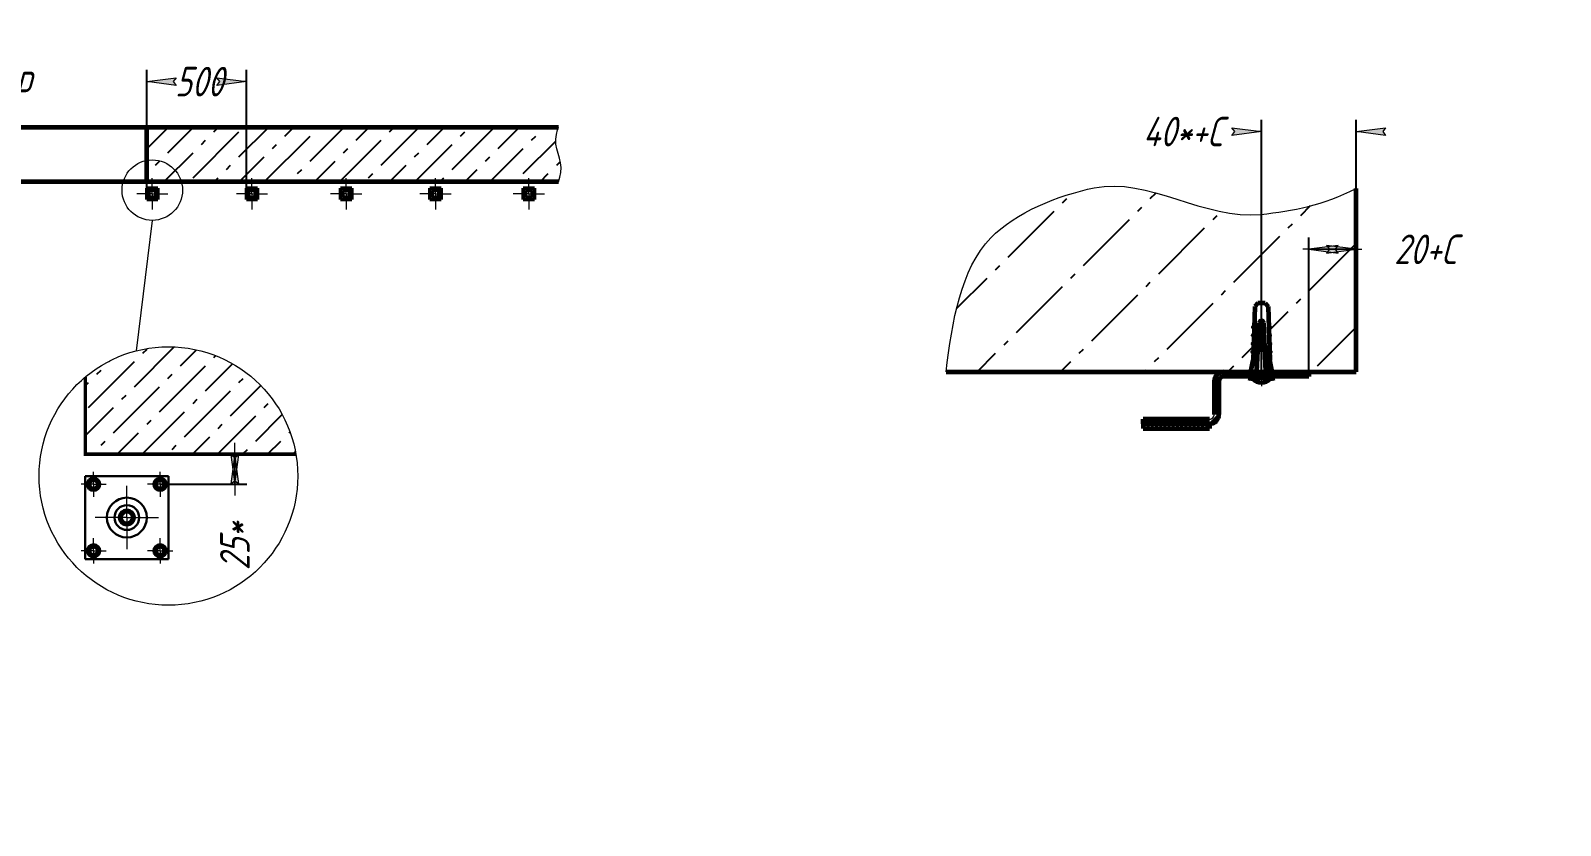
# Model space of a CAD drawing. Header units: millimetres. Extents: x 0 to 3360, y 0 to 297.
# Drawn here: x 2250.1 to 2508.9, y 0 to 134.5 of the extents above; entities that cross this region are included whole.
import ezdxf

# ---------------------------------------------------------------- set-up
doc = ezdxf.new("R2010")
doc.units = ezdxf.units.MM
for name, pattern in [('K5LT32768', [0]), ('K5LT32769', [0]), ('K5LT_AXLED', [19.5, 15, -1.5, 1.5, -1.5]), ('K5LT_BASIC', [0]), ('K5LT_THIN', [0]), ('K5LT_THIN_INCLUDED_TO_HATCHING', [0])]:
    doc.linetypes.add(name, pattern=pattern)
doc.layers.add('Системный слой', color=7, linetype='Continuous')
doc.styles.add('KDIMTEXTSTYLE', font='GOST_AU.SHX', dxfattribs={"width": 0.96, "oblique": 15, "height": 5})
doc.dimstyles.new('KDIMSTYLE (0.40)', dxfattribs={"dimtxt": 5, "dimasz": 1, "dimexe": 2, "dimexo": 0, "dimgap": 1, "dimtad": 1, "dimlfac": 2.5, "dimtxsty": 'KDIMTEXTSTYLE', "dimsah": 1, "dimcen": 0, "dimdle": 1, "dimadec": 0, "dimazin": 0, "dimtfac": 0.667, "dimtmove": 0, "dimatfit": 3, "dimfxl": 1, "dimtvp": 1, "dimtolj": 1, "dimtzin": 0, "dimarcsym": 0})
pattern_1 = [(45, (0, 0), (-4.242640687119285, 4.242640687119286), [11, -5]), (45, (9.19238815542512, 9.192388155425117), (-4.242640687119285, 4.242640687119286), [1, -15]), (45, (3.535533905932738, 7.778174593052023), (-4.242640687119285, 4.242640687119286), [11, -5]), (45, (12.72792206135786, 16.97056274847714), (-4.242640687119285, 4.242640687119286), [1, -15])]
pattern_2 = [(45, (0, 0), (-1.060660171779821, 1.060660171779821), [])]

# ---------------------------------------------------------------- blocks, each defined once
blk = doc.blocks.new('U382')
at = {"layer": 'Системный слой', "color": 7, "linetype": 'K5LT_THIN_INCLUDED_TO_HATCHING', "lineweight": 18}
for p, q in [((2338.949211070842, 116.1289940868538), (2339.057260218281, 116.9289940868538)), ((2339.057260218281, 116.9289940868538), (2339.26531092786, 117.7289940868538)), ((2339.26531092786, 117.7289940868538), (2339.404327876386, 118.1784491921147)), ((2338.972295984579, 115.3289940868538), (2338.949211070842, 116.1289940868538)), ((2339.119863439591, 114.5289940868538), (2338.972295984579, 115.3289940868538)), ((2339.34939441782, 113.7289940868538), (2339.119863439591, 114.5289940868538)), ((2339.594753525067, 112.9289940868538), (2339.34939441782, 113.7289940868538)), ((2339.785244764636, 112.1289940868538), (2339.594753525067, 112.9289940868538)), ((2339.86598136997, 111.3289940868538), (2339.785244764636, 112.1289940868538)), ((2339.813700480161, 110.5289940868538), (2339.86598136997, 111.3289940868538)), ((2339.404327876386, 108.9289940868538), (2339.643465932272, 109.7289940868538)), ((2339.643465932272, 109.7289940868538), (2339.813700480161, 110.5289940868538))]:
    blk.add_line(p, q, dxfattribs=at)
blk = doc.blocks.new('U383')
at = {"layer": 'Системный слой', "color": 7, "linetype": 'K5LT32769', "lineweight": 50}
for p, q in [((2269.75628380149, 107.8395500481241), (2271.648217800293, 107.8395500481241)), ((2269.75628380149, 105.9476160493207), (2269.75628380149, 107.839550048124)), ((2271.648217800293, 107.8395500481241), (2271.648217800293, 105.9476160493207)), ((2271.648217800293, 105.9476160493207), (2269.75628380149, 105.9476160493207))]:
    blk.add_line(p, q, dxfattribs=at)
blk = doc.blocks.new('U390')
at = {"layer": 'Системный слой', "color": 7, "linetype": 'K5LT32769', "lineweight": 50}
for p, q in [((2288.511476819875, 107.8395500481241), (2286.619542821072, 107.8395500481241)), ((2286.619542821072, 107.8395500481241), (2286.619542821072, 105.9476160493207)), ((2288.511476819875, 105.9476160493207), (2288.511476819875, 107.8395500481241)), ((2286.619542821072, 105.9476160493207), (2288.511476819875, 105.9476160493207))]:
    blk.add_line(p, q, dxfattribs=at)
blk = doc.blocks.new('U391')
at = {"layer": 'Системный слой', "color": 7, "linetype": 'K5LT32769', "lineweight": 50}
for p, q in [((2304.456439556211, 107.8395500481241), (2302.564505557408, 107.8395500481241)), ((2302.564505557408, 107.8395500481241), (2302.564505557408, 105.9476160493207)), ((2304.456439556211, 105.9476160493207), (2304.456439556211, 107.8395500481241)), ((2302.564505557408, 105.9476160493207), (2304.456439556211, 105.9476160493207))]:
    blk.add_line(p, q, dxfattribs=at)
blk = doc.blocks.new('U392')
at = {"layer": 'Системный слой', "color": 7, "linetype": 'K5LT32769', "lineweight": 50}
for p, q in [((2319.566587489599, 107.8395500481241), (2317.674653490796, 107.8395500481241)), ((2317.674653490796, 107.8395500481241), (2317.674653490796, 105.9476160493207)), ((2319.566587489599, 105.9476160493207), (2319.566587489599, 107.8395500481241)), ((2317.674653490796, 105.9476160493207), (2319.566587489599, 105.9476160493207))]:
    blk.add_line(p, q, dxfattribs=at)
blk = doc.blocks.new('U393')
at = {"layer": 'Системный слой', "color": 7, "linetype": 'K5LT32769', "lineweight": 50}
for p, q in [((2335.344587265346, 107.8395500481242), (2333.452653266543, 107.8395500481242)), ((2333.452653266543, 107.8395500481242), (2333.452653266543, 105.9476160493208)), ((2335.344587265346, 105.9476160493208), (2335.344587265346, 107.8395500481242)), ((2333.452653266543, 105.9476160493208), (2335.344587265346, 105.9476160493208))]:
    blk.add_line(p, q, dxfattribs=at)
blk = doc.blocks.new('U399')
at = {"layer": 'Системный слой', "color": 30, "linetype": 'K5LT_AXLED', "lineweight": 18, "true_color": 0xff8000}
for q in [(2270.702250800891, 109.5242277149901), (2268.071606134623, 106.8935830487223), (2270.702250800891, 104.2629383824546), (2273.332895467158, 106.8935830487223)]:
    blk.add_line((2270.702250800891, 106.8935830487223), q, dxfattribs=at)
blk = doc.blocks.new('U405')
at = {"layer": 'Системный слой', "color": 30, "linetype": 'K5LT_AXLED', "lineweight": 18, "true_color": 0xff8000}
for q in [(2266.406468374287, 57.47962078055536), (2261.031468374288, 52.10462078055519), (2266.406468374287, 46.72962078055536), (2271.781468374288, 52.10462078055519)]:
    blk.add_line((2266.406468374287, 52.10462078055519), q, dxfattribs=at)
blk = doc.blocks.new('U406')
at = {"layer": 'Системный слой', "color": 30, "linetype": 'K5LT_AXLED', "lineweight": 18, "true_color": 0xff8000}
for q in [(2260.781468374287, 48.60462078055542), (2258.656468374288, 46.47962078055491), (2260.781468374287, 44.35462078055542), (2262.906468374288, 46.47962078055491)]:
    blk.add_line((2260.781468374287, 46.47962078055491), q, dxfattribs=at)
blk = doc.blocks.new('U407')
at = {"layer": 'Системный слой', "color": 30, "linetype": 'K5LT_AXLED', "lineweight": 18, "true_color": 0xff8000}
for q in [(2272.031468374286, 48.6046207805562), (2269.906468374289, 46.47962078055588), (2272.031468374286, 44.35462078055619), (2274.156468374289, 46.47962078055588)]:
    blk.add_line((2272.031468374286, 46.47962078055588), q, dxfattribs=at)
blk = doc.blocks.new('U408')
at = {"layer": 'Системный слой', "color": 30, "linetype": 'K5LT_AXLED', "lineweight": 18, "true_color": 0xff8000}
for q in [(2272.031468374286, 59.85462078055622), (2269.906468374289, 57.72962078055588), (2272.031468374286, 55.60462078055622), (2274.156468374289, 57.72962078055588)]:
    blk.add_line((2272.031468374286, 57.72962078055588), q, dxfattribs=at)
blk = doc.blocks.new('U409')
at = {"layer": 'Системный слой', "color": 30, "linetype": 'K5LT_AXLED', "lineweight": 18, "true_color": 0xff8000}
for q in [(2260.781468374287, 59.85462078055536), (2258.656468374288, 57.7296207805548), (2260.781468374287, 55.60462078055536), (2262.906468374288, 57.7296207805548)]:
    blk.add_line((2260.781468374287, 57.7296207805548), q, dxfattribs=at)
blk = doc.blocks.new('U410')
at = {"layer": 'Системный слой', "color": 30, "linetype": 'K5LT_AXLED', "lineweight": 18, "true_color": 0xff8000}
for q in [(2287.565509820472, 109.5242277149901), (2284.934865154205, 106.8935830487223), (2287.565509820472, 104.2629383824546), (2290.196154486741, 106.8935830487223)]:
    blk.add_line((2287.565509820472, 106.8935830487223), q, dxfattribs=at)
blk = doc.blocks.new('U411')
at = {"layer": 'Системный слой', "color": 30, "linetype": 'K5LT_AXLED', "lineweight": 18, "true_color": 0xff8000}
for q in [(2303.51047255681, 109.5242277149901), (2300.879827890543, 106.8935830487223), (2303.51047255681, 104.2629383824546), (2306.141117223078, 106.8935830487223)]:
    blk.add_line((2303.51047255681, 106.8935830487223), q, dxfattribs=at)
blk = doc.blocks.new('U412')
at = {"layer": 'Системный слой', "color": 30, "linetype": 'K5LT_AXLED', "lineweight": 18, "true_color": 0xff8000}
for q in [(2318.620620490196, 109.5242277149901), (2315.98997582393, 106.8935830487223), (2318.620620490196, 104.2629383824546), (2321.251265156466, 106.8935830487223)]:
    blk.add_line((2318.620620490196, 106.8935830487223), q, dxfattribs=at)
blk = doc.blocks.new('U413')
at = {"layer": 'Системный слой', "color": 30, "linetype": 'K5LT_AXLED', "lineweight": 18, "true_color": 0xff8000}
for q in [(2334.398620265944, 109.5242277149901), (2331.767975599677, 106.8935830487223), (2334.398620265944, 104.2629383824545), (2337.029264932212, 106.8935830487223)]:
    blk.add_line((2334.398620265944, 106.8935830487223), q, dxfattribs=at)
blk = doc.blocks.new('KDIMARROW_01')
at = {"layer": 'Системный слой'}
blk.add_hatch(color=0, dxfattribs=at).paths.add_polyline_path([(0, 0), (-5, 0.658262491226197), (-4.5, 5.51091059616309e-16), (-5, -0.6582624912261956)])
at = {"layer": 'Системный слой', "color": 0, "linetype": 'K5LT_THIN', "lineweight": 18}
for p, q in [((-4.5, 5.51091059616309e-16), (-5, 0.658262491226197)), ((-5, 0.658262491226197), (0, 0)), ((0, 0), (-5, -0.6582624912261956)), ((-5, -0.6582624912261956), (-4.5, 5.51091059616309e-16)), ((0, 0), (-1, 0))]:
    blk.add_line(p, q, dxfattribs=at)
blk = doc.blocks.new('KDIMARROW_02')
at = {"layer": 'Системный слой'}
blk.add_hatch(color=0, dxfattribs=at).paths.add_polyline_path([(4.5, -5.51091059616309e-16), (5, 0.6582624912261956), (0, 0), (5, -0.658262491226197)])
at = {"layer": 'Системный слой', "color": 0, "linetype": 'K5LT_THIN', "lineweight": 18}
for p, q in [((0, 0), (-1, 0)), ((5, 0.6582624912261956), (0, 0)), ((0, 0), (5, -0.658262491226197)), ((0, 0), (7, -8.572527594031472e-16)), ((4.5, -5.51091059616309e-16), (5, 0.6582624912261956)), ((5, -0.658262491226197), (4.5, -5.51091059616309e-16))]:
    blk.add_line(p, q, dxfattribs=at)
blk = doc.blocks.new('U414')
at = {"layer": 'Системный слой', "color": 5, "linetype": 'K5LT_BASIC', "lineweight": 60, "true_color": 0x0000ff}
for p, q in [((2459.572848293904, 84.434838722741), (2459.71294846717, 84.36478863610773)), ((2459.712948467171, 84.2932344608273), (2459.578836338585, 84.2261783965348))]:
    blk.add_line(p, q, dxfattribs=at)
blk.add_arc((2459.695059923351, 84.32901154846718), 0.04000000000000001, 296.565051177078, 63.43494882292201, dxfattribs=at)
blk = doc.blocks.new('U415')
at = {"layer": 'Системный слой', "color": 5, "linetype": 'K5LT_BASIC', "lineweight": 60, "true_color": 0x0000ff}
for p, q in [((2459.613044403144, 83.03415891614577), (2459.751784963222, 82.96478863610696)), ((2459.751784963222, 82.89323446082722), (2459.618993982164, 82.8268389702987))]:
    blk.add_line(p, q, dxfattribs=at)
blk.add_arc((2459.733896419401, 82.92901154846709), 0.04000000000000001, 296.565051177078, 63.43494882292201, dxfattribs=at)
blk = doc.blocks.new('U416')
at = {"layer": 'Системный слой', "color": 5, "linetype": 'K5LT_BASIC', "lineweight": 60, "true_color": 0x0000ff}
for p, q in [((2459.653221003586, 81.6341589161459), (2459.791961563664, 81.5647886361071)), ((2459.791961563664, 81.49323446082735), (2459.659170582607, 81.42683897029883))]:
    blk.add_line(p, q, dxfattribs=at)
blk.add_arc((2459.774073019843, 81.52901154846722), 0.04000000000000001, 296.565051177078, 63.43494882292201, dxfattribs=at)
blk = doc.blocks.new('U417')
at = {"layer": 'Системный слой', "color": 5, "linetype": 'K5LT_BASIC', "lineweight": 60, "true_color": 0x0000ff}
for p, q in [((2459.693414314819, 80.23357660931515), (2459.830990261235, 80.16478863610769)), ((2459.830990261235, 80.09323446082726), (2459.69933094503, 80.02740480272496))]:
    blk.add_line(p, q, dxfattribs=at)
blk.add_arc((2459.813101717415, 80.12901154846713), 0.04000000000000001, 296.565051177078, 63.43494882292201, dxfattribs=at)
blk = doc.blocks.new('U418')
at = {"layer": 'Системный слой', "color": 5, "linetype": 'K5LT_BASIC', "lineweight": 60, "true_color": 0x0000ff}
for p, q in [((2457.098039257549, 84.434838722741), (2456.957939084283, 84.36478863610773)), ((2456.957939084281, 84.2932344608273), (2457.092051212868, 84.2261783965348))]:
    blk.add_line(p, q, dxfattribs=at)
blk.add_arc((2456.975827628102, 84.32901154846718), 0.04000000000000001, 116.5650511770853, 243.4349488229147, dxfattribs=at)
blk = doc.blocks.new('U419')
at = {"layer": 'Системный слой', "color": 5, "linetype": 'K5LT_BASIC', "lineweight": 60, "true_color": 0x0000ff}
for p, q in [((2457.05784314831, 83.03415891614577), (2456.919102588232, 82.96478863610696)), ((2456.919102588232, 82.89323446082722), (2457.051893569289, 82.8268389702987))]:
    blk.add_line(p, q, dxfattribs=at)
blk.add_arc((2456.936991132052, 82.92901154846709), 0.04000000000000001, 116.5650511770853, 243.4349488229147, dxfattribs=at)
blk = doc.blocks.new('U420')
at = {"layer": 'Системный слой', "color": 5, "linetype": 'K5LT_BASIC', "lineweight": 60, "true_color": 0x0000ff}
for p, q in [((2457.017666547868, 81.6341589161459), (2456.87892598779, 81.5647886361071)), ((2456.87892598779, 81.49323446082735), (2457.011716968847, 81.42683897029883))]:
    blk.add_line(p, q, dxfattribs=at)
blk.add_arc((2456.89681453161, 81.52901154846722), 0.04000000000000001, 116.5650511770853, 243.4349488229147, dxfattribs=at)
blk = doc.blocks.new('U421')
at = {"layer": 'Системный слой', "color": 5, "linetype": 'K5LT_BASIC', "lineweight": 60, "true_color": 0x0000ff}
for p, q in [((2456.977473236633, 80.23357660931515), (2456.839897290218, 80.16478863610769)), ((2456.839897290218, 80.09323446082726), (2456.971556606423, 80.02740480272496))]:
    blk.add_line(p, q, dxfattribs=at)
blk.add_arc((2456.857785834039, 80.12901154846713), 0.04000000000000001, 116.5650511770853, 243.4349488229147, dxfattribs=at)

msp = doc.modelspace()

# ---------------------------------------------------------------- hatches: boundary and pattern name
at = {"layer": 'Системный слой'}
h = msp.add_hatch(dxfattribs=at)
h.set_pattern_fill('Бетон', angle=45, style=0, pattern_type=0)
h.set_pattern_definition(pattern_1)
h.paths.add_polyline_path([(2152.146545916632, 108.9289940868537), (2221.794589991527, 108.9289940868537), (2221.794589991527, 118.1784491921148), (2152.146545916632, 118.1784491921147), (2152.385683972519, 117.3784491921147), (2152.555918520407, 116.5784491921147), (2152.608199410216, 115.7784491921147), (2152.527462804883, 114.9784491921147), (2152.336971565313, 114.1784491921147), (2152.091612458067, 113.3784491921147), (2151.862081479838, 112.5784491921147), (2151.714514024826, 111.7784491921147), (2151.691429111088, 110.9784491921147), (2151.799478258527, 110.1784491921147), (2152.007528968107, 109.3784491921147)])
h.paths.add_polyline_path([(2269.75628380149, 108.9289940868537), (2339.404327876386, 108.9289940868538), (2339.643465932272, 109.7289940868538), (2339.813700480161, 110.5289940868538), (2339.86598136997, 111.3289940868538), (2339.785244764636, 112.1289940868538), (2339.594753525067, 112.9289940868538), (2339.34939441782, 113.7289940868538), (2339.119863439591, 114.5289940868538), (2338.972295984579, 115.3289940868538), (2338.949211070842, 116.1289940868538), (2339.057260218281, 116.9289940868538), (2339.26531092786, 117.7289940868538), (2339.404327876385, 118.1784491921143), (2269.75628380149, 118.1784491921146)])
h = msp.add_hatch(dxfattribs=at)
h.set_pattern_fill('Бетон', angle=45, style=0, pattern_type=0)
h.set_pattern_definition([(45, (0, 0), (-14.14213562373095, 14.14213562373095), [11, -5]), (45, (9.19238815542512, 9.192388155425117), (-14.14213562373095, 14.14213562373095), [1, -15]), (45, (-1.414213562373094, 12.72792206135786), (-14.14213562373095, 14.14213562373095), [11, -5]), (45, (7.778174593052024, 21.92031021678297), (-14.14213562373095, 14.14213562373095), [1, -15])])
h.paths.add_polyline_path([(2458.231585648942, 103.4177311917406), (2455.080058495245, 103.3673007300988), (2451.422937176668, 103.8982009951621), (2446.831509566795, 105.1088331375861), (2440.461461065862, 107.0347397556545), (2435.219901932726, 108.1009702853469), (2431.541312714546, 108.1497722607121), (2430.027885605608, 107.9197436898462), (2425.733945809672, 106.7978261794974), (2420.805166792631, 104.9327230962003), (2416.460201004465, 102.5985995758604), (2413.324322594051, 100.2045155605895), (2412.549536282978, 99.44537907296058), (2410.554296477628, 96.92149068713616), (2408.845661778196, 93.77442017971111), (2407.413500815032, 89.90054334412457), (2406.236485401315, 85.09803496101313), (2405.255669165412, 78.86580786465538), (2405.002067257296, 76.76901154846723), (2451.935443775727, 76.76901154846723), (2456.535443775727, 76.76901154846723), (2456.935443775727, 78.76901154846723), (2456.971556606423, 80.02740480272496), (2456.839897290219, 80.09323446082703), (2456.819838502116, 80.11636243782641), (2456.822008746399, 80.14690009228707), (2456.839897290218, 80.164788636107), (2456.977473236634, 80.23357660931515), (2457.011716968847, 81.42683897029883), (2456.87892598779, 81.49323446082713), (2456.858867199688, 81.5163624378265), (2456.86103744397, 81.54690009228716), (2456.87892598779, 81.5647886361071), (2457.017666547868, 81.6341589161459), (2457.051893569289, 82.8268389702987), (2456.919102588232, 82.89323446082699), (2456.89904380013, 82.91636243782659), (2456.901214044412, 82.94690009228702), (2456.919102588232, 82.96478863610696), (2457.05784314831, 83.03415891614577), (2457.092051212868, 84.22617839653412), (2456.957939084282, 84.29323446082708), (2456.93788029618, 84.31636243782646), (2456.940050540462, 84.34690009228711), (2456.957939084281, 84.36478863610705), (2457.098039257549, 84.434838722741), (2457.195443775727, 87.82901154846718), (2457.735443775727, 88.36901154846737), (2458.935443775727, 88.36901154846737), (2459.475443775726, 87.82901154846718), (2459.572848293904, 84.434838722741), (2459.712948467171, 84.36478863610728), (2459.733007255274, 84.34166065910767), (2459.730837010992, 84.31112300464724), (2459.712948467171, 84.2932344608273), (2459.578836338585, 84.22617839653412), (2459.613044403144, 83.03415891614577), (2459.751784963221, 82.96478863610719), (2459.771843751324, 82.94166065910781), (2459.769673507041, 82.91112300464715), (2459.751784963222, 82.89323446082722), (2459.618993982165, 82.8268389702987), (2459.653221003586, 81.6341589161459), (2459.791961563663, 81.5647886361071), (2459.812020351766, 81.54166065910772), (2459.809850107483, 81.51112300464729), (2459.791961563664, 81.49323446082735), (2459.659170582605, 81.42683897029883), (2459.693414314819, 80.23357660931515), (2459.830990261235, 80.16478863610723), (2459.851049049337, 80.14166065910786), (2459.848878805055, 80.1111230046472), (2459.830990261235, 80.09323446082726), (2459.69933094503, 80.02740480272496), (2459.735443775727, 78.76901154846723), (2460.135443775727, 76.76901154846723), (2474.335443775727, 76.76901154846723), (2474.335443775727, 107.7873185223975), (2470.421274358425, 106.0656007462119), (2466.125120732868, 104.7440271878691), (2461.122612392298, 103.782689298841)])
h = msp.add_hatch(dxfattribs=at)
h.set_pattern_fill('Бетон', angle=45, style=0, pattern_type=0)
h.set_pattern_definition(pattern_1)
h.paths.add_polyline_path([(2294.999810818068, 62.82482019314443), (2259.375218374287, 62.82482019314443), (2259.375218374287, 75.89231050004554), (2262.433576539223, 78.0419819829335), (2265.813290197628, 79.63953565544678), (2269.415661098721, 80.63831793419199), (2273.13548870111, 81.00916124055506), (2276.864142358927, 80.74123578557993), (2280.492733677769, 79.84236583381056), (2283.915296397719, 78.33880121019878), (2287.031880940857, 76.27445072279399), (2289.751473252763, 73.70959988767882), (2291.994652698688, 70.7191504026093), (2293.695911395454, 67.39043278225653), (2294.805567247339, 63.82065603296937)])
h = msp.add_hatch(dxfattribs=at)
h.set_pattern_fill('Металл', angle=45, style=0, pattern_type=0)
h.set_pattern_definition(pattern_2)
h.paths.add_polyline_path([(2457.752999274875, 80.76952993660029), (2457.575443775726, 76.76901154846723), (2456.535443775727, 76.76901154846723), (2456.935443775727, 78.76901154846723), (2456.992853795695, 80.76952993660029)])
h = msp.add_hatch(dxfattribs=at)
h.set_pattern_fill('Металл', angle=45, style=0, pattern_type=0)
h.set_pattern_definition(pattern_2)
h.paths.add_polyline_path([(2458.917888276579, 80.76952993660029), (2459.095443775727, 76.76901154846723), (2460.135443775727, 76.76901154846723), (2459.735443775727, 78.76901154846723), (2459.678033755758, 80.76952993660029)])
h = msp.add_hatch(dxfattribs=at)
h.set_pattern_fill('Металл', angle=45, style=0, pattern_type=0)
h.set_pattern_definition([(45, (0, 0), (-0.7071067811865475, 0.7071067811865476), [])])
h.paths.add_polyline_path([(2466.335443775727, 76.76901154846723), (2451.935443775727, 76.76901154846723), (2450.98620407997, 76.45701154846734), (2450.407167865559, 75.64269154846761), (2450.335443775727, 75.16901154846732), (2450.335443775727, 69.56901154846719), (2450.101129200676, 69.00332612351804), (2449.535443775727, 68.76901154846723), (2438.335443775727, 68.76901154846723), (2438.335443775727, 67.96901154846728), (2449.535443775726, 67.96901154846728), (2450.484683471483, 68.28101154846718), (2451.063719685895, 69.09533154846713), (2451.135443775727, 69.56901154846719), (2451.135443775727, 75.16901154846732), (2451.369758350777, 75.73469697341648), (2451.935443775727, 75.96901154846728), (2466.335443775727, 75.96901154846728)])
h = msp.add_hatch(dxfattribs=at)
h.set_pattern_fill('Неметалл', angle=45, style=0, pattern_type=0)
h.set_pattern_definition([(45, (0, 0), (-0.3535533905932737, 0.3535533905932738), []), (135, (0, 0), (-0.3535533905932738, -0.3535533905932737), [])])
h.paths.add_polyline_path([(2438.335443775727, 67.16901154846732), (2449.535443775727, 67.16901154846732), (2449.535443775727, 67.96901154846728), (2438.335443775727, 67.96901154846728)])

# ---------------------------------------------------------------- linework, layer by layer
at = {"layer": 'Системный слой', "color": 5, "linetype": 'K5LT_BASIC', "lineweight": 60, "true_color": 0x0000ff}
for p, q in [((2152.146545916632, 118.1784491921152), (2339.404327876385, 118.1784491921143)), ((2269.75628380149, 108.9289940868538), (2269.75628380149, 118.1784491921146)), ((2339.404327876386, 108.9289940868537), (2152.146545916632, 108.9289940868537)), ((2474.335443775727, 76.76901154846723), (2474.335443775727, 107.7873185223975)), ((2457.735443775727, 88.36901154846737), (2457.195443775727, 87.82901154846718)), ((2458.935443775727, 88.36901154846737), (2457.735443775727, 88.36901154846737)), ((2458.935443775727, 88.36901154846737), (2459.475443775727, 87.82901154846718)), ((2457.195443775727, 87.82901154846718), (2456.935443775727, 78.76901154846723)), ((2459.475443775726, 87.82901154846718), (2459.735443775727, 78.76901154846723)), ((2457.575443775726, 76.76901154846723), (2457.942828234473, 85.04658272922325)), ((2459.095443775727, 76.76901154846723), (2458.728059316979, 85.04658272922325)), ((2456.992853795695, 80.76952993660029), (2457.752999274875, 80.76952993660029)), ((2458.335443775727, 82.36901154846737), (2457.495443813874, 80.56901154846719)), ((2457.495443813874, 80.56901154846719), (2457.495443813874, 76.76901154846723)), ((2457.495443813874, 80.56901154846719), (2459.17544373758, 80.56901154846719)), ((2458.335443775727, 82.36901154846737), (2459.17544373758, 80.56901154846719)), ((2459.678033755758, 80.76952993660029), (2458.917888276579, 80.76952993660029)), ((2459.17544373758, 80.56901154846719), (2459.17544373758, 76.76901154846723)), ((2456.535443775727, 76.76901154846723), (2456.935443775727, 78.76901154846723)), ((2460.135443775727, 76.76901154846723), (2459.735443775727, 78.76901154846723)), ((2405.002067257296, 76.76901154846723), (2474.335443775727, 76.76901154846723)), ((2450.335443775727, 75.16901154846732), (2450.335443775727, 69.56901154846719)), ((2451.135443775727, 75.16901154846732), (2451.135443775727, 69.56901154846719)), ((2466.335443775727, 75.96901154846728), (2451.935443775727, 75.96901154846728)), ((2456.135443775727, 75.76901154846723), (2456.135443775727, 75.96901154846728)), ((2460.535443775727, 75.76901154846723), (2456.135443775727, 75.76901154846723)), ((2460.535443775727, 75.76901154846723), (2460.535443775727, 75.96901154846728)), ((2466.335443775727, 76.76901154846723), (2466.335443775727, 75.96901154846728)), ((2438.335443775727, 67.96901154846728), (2438.335443775727, 68.76901154846723)), ((2449.535443775727, 68.76901154846723), (2438.335443775727, 68.76901154846723)), ((2449.535443775727, 67.96901154846728), (2438.335443775727, 67.96901154846728)), ((2438.335443775727, 67.96901154846728), (2438.335443775727, 67.16901154846732)), ((2449.535443775727, 67.96901154846728), (2449.535443775727, 67.16901154846732)), ((2438.335443775727, 67.16901154846732), (2449.535443775727, 67.16901154846732))]:
    msp.add_line(p, q, dxfattribs=at)
at = {"layer": 'Системный слой', "color": 7, "linetype": 'K5LT_THIN', "lineweight": 18}
for p, q in [((2270.702250800892, 102.4086264687106), (2267.987515596628, 80.32141934568043)), ((2457.775443785264, 76.76901154846723), (2457.775443785264, 80.56901154846719)), ((2458.89544376619, 76.76901154846723), (2458.89544376619, 80.56901154846719))]:
    msp.add_line(p, q, dxfattribs=at)
at = {"layer": 'Системный слой', "color": 30, "linetype": 'K5LT_AXLED', "lineweight": 18, "true_color": 0xff8000}
for p, q in [((2458.335443775727, 89.69633527028009), (2458.335443775727, 75.67809843355303)), ((2458.335443775727, 82.52788103310468), (2458.335443775727, 74.36901154846737))]:
    msp.add_line(p, q, dxfattribs=at)
at = {"layer": 'Системный слой', "color": 7, "linetype": 'K5LT_THIN_INCLUDED_TO_HATCHING', "lineweight": 18}
for p, q in [((2466.335443775727, 76.76901154846723), (2451.935443775727, 76.76901154846723)), ((2460.535443775727, 75.96901154846728), (2456.135443775727, 75.96901154846728)), ((2458.335443775727, 76.76901154846723), (2456.535443775727, 76.76901154846723)), ((2458.335443775727, 76.76901154846723), (2460.135443775727, 76.76901154846723))]:
    msp.add_line(p, q, dxfattribs=at)
at = {"layer": 'Системный слой', "color": 7, "linetype": 'K5LT32768', "lineweight": 30}
for p, q in [((2259.375218374288, 59.1358707805563), (2273.437718374286, 59.13587078055498)), ((2259.375218374288, 45.0733707805563), (2259.375218374288, 59.1358707805563)), ((2259.894325870095, 57.32688398405313), (2259.989116825378, 58.29654032771091)), ((2260.686677419, 56.75996443689787), (2259.894325870095, 57.32688398405249)), ((2259.989116825381, 58.29654032771091), (2260.876259329574, 58.6992771242144)), ((2261.573819923193, 57.16270123340138), (2260.686677419002, 56.75996443689787)), ((2260.876259329574, 58.69927712421409), (2261.668610878478, 58.13235757705948)), ((2261.621215400837, 57.64752940523027), (2261.573819923193, 57.16270123340138)), ((2261.621215400837, 57.64752940523027), (2261.668610878478, 58.13235757705948)), ((2271.144325870095, 57.32688398405217), (2271.239116825378, 58.29654032770992)), ((2271.936677419001, 56.75996443689688), (2271.144325870095, 57.32688398405149)), ((2271.239116825381, 58.29654032770992), (2272.126259329572, 58.69927712421341)), ((2272.823819923193, 57.16270123340041), (2271.936677419002, 56.75996443689692)), ((2272.126259329572, 58.6992771242131), (2272.918610878478, 58.13235757705849)), ((2272.871215400835, 57.64752940522926), (2272.823819923193, 57.16270123340037)), ((2272.871215400835, 57.64752940522926), (2272.918610878478, 58.13235757705849)), ((2273.437718374286, 59.13587078055502), (2273.437718374286, 45.07337078055502)), ((2259.894325870095, 46.07688398405313), (2259.989116825381, 47.04654032771091)), ((2259.989116825381, 47.04654032771091), (2260.876259329571, 47.4492771242144)), ((2260.876259329569, 47.44927712421409), (2261.668610878476, 46.88235757705948)), ((2261.621215400837, 46.39752940523017), (2261.668610878476, 46.88235757705939)), ((2271.144325870095, 46.07688398405213), (2271.239116825381, 47.04654032770992)), ((2271.239116825381, 47.04654032770955), (2272.126259329571, 47.44927712421304)), ((2272.126259329569, 47.4492771242131), (2272.918610878474, 46.88235757705849)), ((2272.871215400835, 46.39752940522926), (2272.918610878477, 46.88235757705849)), ((2273.437718374286, 45.07337078055494), (2259.375218374288, 45.07337078055626)), ((2260.686677419, 45.50996443689851), (2259.894325870095, 46.07688398405313)), ((2261.573819923193, 45.91270123340132), (2260.686677419, 45.50996443689783)), ((2261.621215400837, 46.39752940523017), (2261.573819923193, 45.91270123340128)), ((2271.936677419001, 45.50996443689688), (2271.144325870095, 46.07688398405149)), ((2272.823819923193, 45.91270123340033), (2271.936677419001, 45.50996443689684)), ((2272.871215400835, 46.39752940522926), (2272.823819923193, 45.91270123340037))]:
    msp.add_line(p, q, dxfattribs=at)
at = {"layer": 'Системный слой', "color": 5, "linetype": 'K5LT_BASIC', "true_color": 0x0000ff, "const_width": 0.6}
msp.add_lwpolyline([(2259.375218374287, 75.89231050004543), (2259.375218374287, 62.82482019314443), (2294.999810818068, 62.82482019314443)], dxfattribs=at)
at = {"layer": 'Системный слой', "color": 7, "linetype": 'K5LT_THIN', "lineweight": 18}
for centre, radius in [((2270.702250800892, 107.5242277149901), 5.11560124627954), ((2273.437718374285, 59.13587078055498), 21.87537835839366)]:
    msp.add_circle(centre, radius, dxfattribs=at)
at = {"layer": 'Системный слой', "color": 7, "linetype": 'K5LT32769', "lineweight": 50}
for centre in [(2270.702250800892, 106.8935830487223), (2287.565509820472, 106.8935830487223), (2303.51047255681, 106.8935830487223), (2318.620620490196, 106.8935830487223), (2334.398620265944, 106.8935830487224)]:
    msp.add_circle(centre, 0.6306446662677856, dxfattribs=at)
at = {"layer": 'Системный слой', "color": 7, "linetype": 'K5LT32768', "lineweight": 30}
for centre, radius in [((2260.781468374288, 57.72962078055599), 1.125), ((2260.781468374288, 57.72962078055599), 0.7429113472698973), ((2260.781468374288, 57.72962078055599), 0.6328124999999977), ((2260.781468374288, 57.72962078055599), 0.5625), ((2272.031468374286, 57.72962078055502), 1.125), ((2272.031468374286, 57.72962078055502), 0.7429113472698973), ((2272.031468374286, 57.72962078055502), 0.6328124999999977), ((2272.031468374286, 57.72962078055502), 0.5625), ((2266.406468374288, 52.10462078055531), 3.375), ((2266.406468374288, 52.10462078055531), 2.092500016093254), ((2266.406468374288, 52.10462078055531), 1.3359375), ((2266.406468374288, 52.10462078055531), 1.054687500000008), ((2266.406468374288, 52.10462078055531), 1.012500000000006), ((2266.406468374288, 52.10462078055531), 0.9843749999999997), ((2266.406468374288, 52.10462078055531), 0.8437499999999997), ((2260.781468374288, 46.47962078055593), 1.125), ((2260.781468374288, 46.47962078055593), 0.7429113472698973), ((2260.781468374288, 46.47962078055593), 0.6328124999999977), ((2260.781468374288, 46.47962078055593), 0.5625), ((2272.031468374286, 46.47962078055494), 1.125), ((2272.031468374286, 46.47962078055494), 0.7429113472698973), ((2272.031468374286, 46.47962078055494), 0.6328124999999977), ((2272.031468374286, 46.47962078055494), 0.5625)]:
    msp.add_circle(centre, radius, dxfattribs=at)
at = {"layer": 'Системный слой', "color": 5, "linetype": 'K5LT_BASIC', "lineweight": 60, "true_color": 0x0000ff}
for centre, radius, start, end in [((2458.342434843254, 85.02884694000772), 0.4, 91.00144764868607, 177.4587021708568), ((2458.328452708199, 85.02884694000772), 0.4, 2.541297829141862, 88.99855235131392), ((2451.935443775727, 75.16901154846732), 1.600000000000001, 89.9999999999935, 180), ((2451.935443775727, 75.16901154846732), 0.7999999999999119, 90, 180), ((2458.335443775727, 82.71665860729058), 7.287647058823518, 252.4294025642308, 258.2826750810466), ((2458.335443775727, 77.06488376117431), 2.095872212706748, 225.0774804516837, 314.9225195483163), ((2458.335443775727, 82.71665860729058), 7.287647058823518, 281.7173249189535, 287.5705974357692), ((2449.535443775727, 69.56901154846719), 1.600000000000001, 269.9999999999935, 0)]:
    msp.add_arc(centre, radius, start, end, dxfattribs=at)
at = {"layer": 'Системный слой', "color": 7, "linetype": 'K5LT_THIN_INCLUDED_TO_HATCHING', "lineweight": 18}
msp.add_arc((2449.535443775727, 69.56901154846719), 0.7999999999999119, 269.999999999987, 0, dxfattribs=at)
msp.add_open_spline([(2405.002067257296, 76.76901154846723), (2405.985476386433, 85.27440884597695), (2407.46717030695, 94.13908449778705), (2412.549536282978, 99.44537907296058), (2416.680262892307, 103.7581051344046), (2423.971947910363, 106.651577144758), (2430.027885605608, 107.9197436898462), (2438.932258870023, 109.7843976620586), (2448.964932036531, 102.3974785951834), (2458.231585648942, 103.4177311917406), (2463.645474280817, 104.013796844474), (2468.84521299156, 104.9881549252382), (2474.335443775727, 107.7873185223975)], degree=3, knots=[0, 0, 0, 0, 1, 1, 1, 2, 2, 2, 3, 3, 3, 4, 4, 4, 4], dxfattribs=at)

# ---------------------------------------------------------------- block references
at = {"layer": 'Системный слой'}
for name in ['U382', 'U399', 'U410', 'U411', 'U412', 'U413', 'U383', 'U390', 'U391', 'U392', 'U393', 'U419', 'U418', 'U414', 'U415', 'U421', 'U420', 'U416', 'U417', 'U409', 'U408', 'U405', 'U406', 'U407']:
    msp.add_blockref(name, (0, 0), dxfattribs=at)

# ---------------------------------------------------------------- dimensions: what is measured, and where the dimension line sits
at = {"layer": 'Системный слой', "color": 7}
for base, p1, p2, location, text, override in [((2221.794589991527, 125.8907137858385), (2269.75628380149, 118.1784491921146), (2221.794589991527, 118.1784491921146), (2245.794589991527, 125.8907137858385), '\\H5.0;\\W0.965;\\Q15;\\H5.0;\\W0.965;\\Q15;\\Q15;Впр', {"dimexo": 0, "dimblk1": 'KDIMARROW_01', "dimblk2": 'KDIMARROW_01', "dimse1": 0, "dimse2": 0, "dimclrt": 7, "dimtolj": 1}), ((2286.619542821071, 125.8907137858386), (2269.75628380149, 107.839550048124), (2286.619542821071, 107.839550048124), (2278.619542821071, 125.8907137858386), '\\H5.0;\\W0.965;\\Q15;\\H5.0;\\W0.965;\\Q15;\\Q15;500', {"dimexo": 0, "dimblk1": 'KDIMARROW_01', "dimblk2": 'KDIMARROW_01', "dimse1": 0, "dimse2": 0, "dimclrt": 7, "dimtolj": 1}), ((2458.335443775727, 117.4348607598715), (2474.335443775727, 76.76901154846723), (2458.335443775727, 75.96901154846773), (2445.017110149933, 117.4348607598715), '\\H5.0;\\W0.965;\\Q15;\\H5.0;\\W0.965;\\Q15;\\Q15;40*+С', {"dimexo": 0, "dimblk1": 'KDIMARROW_01', "dimblk2": 'KDIMARROW_01', "dimse1": 0, "dimse2": 0, "dimclrt": 7, "dimtolj": 1}), ((2466.335443775729, 97.50603227886882), (2474.335443775727, 76.76901154846723), (2466.335443775729, 76.76901154846792), (2486.066276829315, 97.50603227886882), '\\H5.0;\\W0.965;\\Q15;\\H5.0;\\W0.965;\\Q15;\\Q15;20+С', {"dimexo": 0, "dimblk1": 'KDIMARROW_02', "dimblk2": 'KDIMARROW_02', "dimse1": 0, "dimse2": 0, "dimclrt": 7, "dimtolj": 1})]:
    msp.add_linear_dim(base=base, p1=p1, p2=p2, location=location, text=text, dimstyle='KDIMSTYLE (0.40)', override=override, dxfattribs=at).render()
msp.add_linear_dim(base=(2284.675890490288, 57.72962078055497), p1=(2273.686357277928, 62.82482019314449), p2=(2272.031468374286, 57.72962078055497), angle=90, location=(2284.675890490288, 47.25555833777543), text='\\H5.0;\\W0.965;\\Q15;\\H5.0;\\W0.965;\\Q15;\\Q15;25\\H5.0;\\W0.965;\\Q15;\\Q15;*', dimstyle='KDIMSTYLE (0.40)', override={"dimexo": 0, "dimblk1": 'KDIMARROW_02', "dimblk2": 'KDIMARROW_02', "dimse1": 0, "dimse2": 0, "dimclrt": 7, "dimtolj": 1}, dxfattribs=at).render()

doc.saveas('drawing.dxf')
